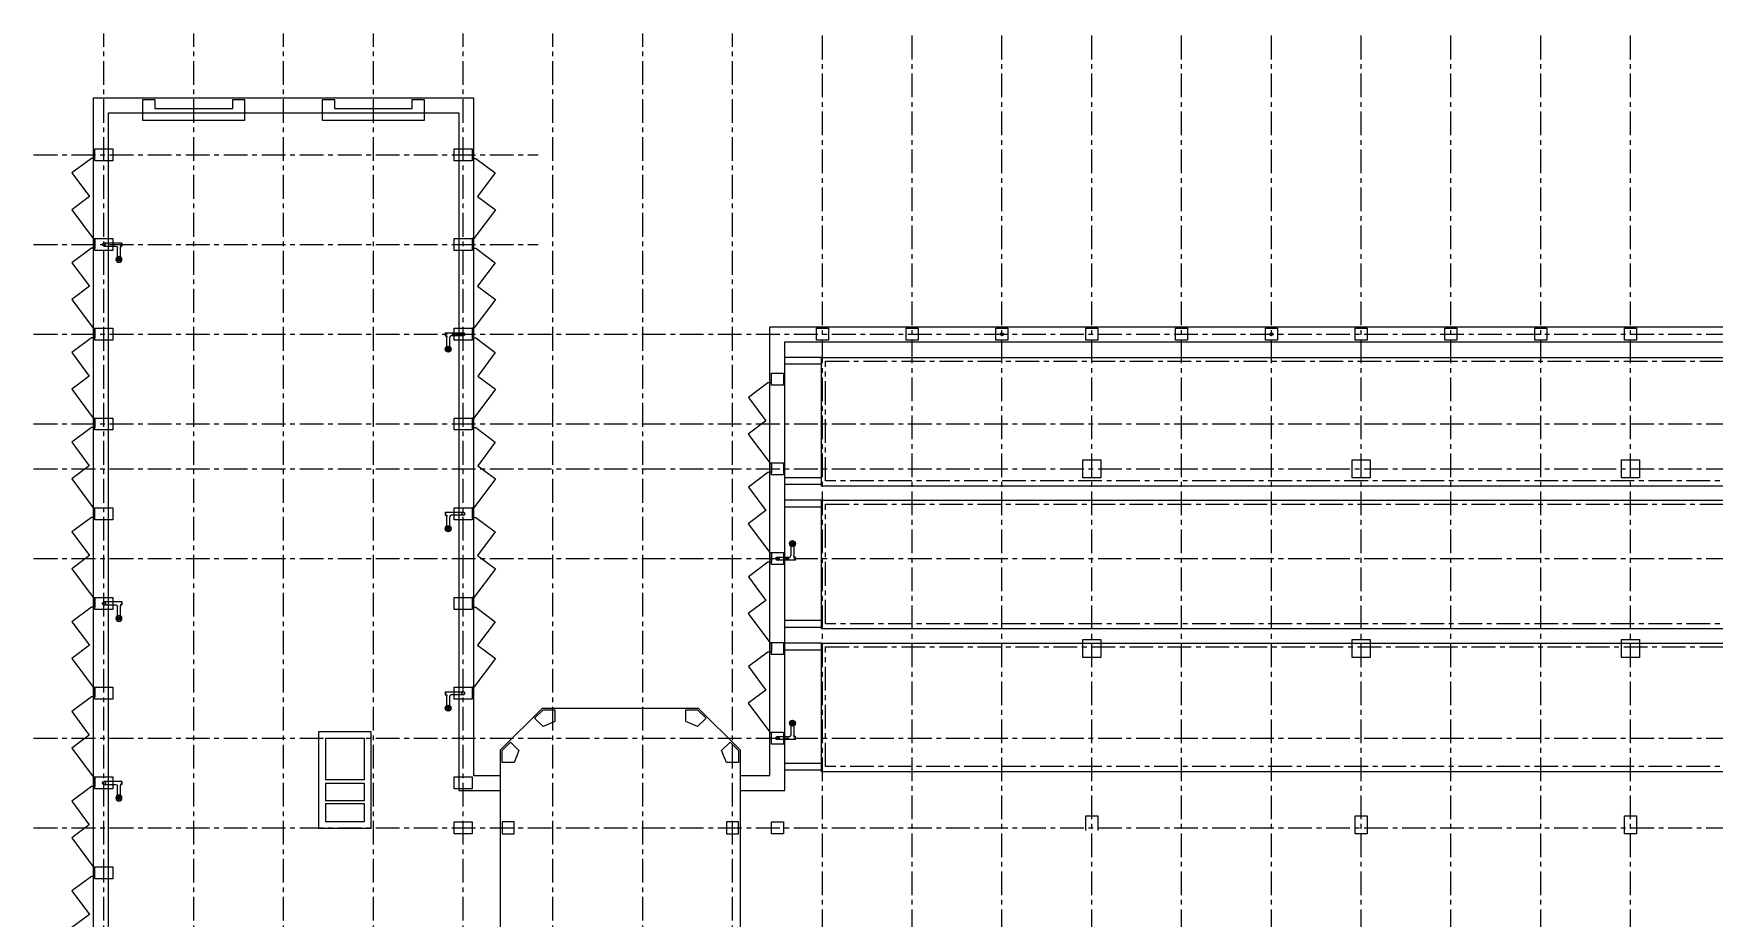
# Model space of a CAD drawing. Header units: millimetres. Extents: x -2031 to 95669, y -84053 to 2212.
# Drawn here: x -2031 to 54119, y -27365 to 2212 of the extents above; entities that cross this region are included whole.
import ezdxf

# ---------------------------------------------------------------- set-up
doc = ezdxf.new("R2010")
doc.units = ezdxf.units.MM
doc.header["$LTSCALE"] = 25
doc.header["$MEASUREMENT"] = 0
doc.linetypes.add('PCENTRE', pattern=[50.8, 31.75, -6.35, 6.35, -6.35])
doc.linetypes.add('PCENTRE2', pattern=[28.575, 19.05, -3.175, 3.175, -3.175])
for name, color, linetype in [('Boundaries_and_building_grids', 140, 'PCENTRE2'), ('COLUMNS_P5', 5, 'Continuous'), ('Roofs', 7, 'Continuous')]:
    doc.layers.add(name, color=color, linetype=linetype)

# ---------------------------------------------------------------- blocks, each defined once
blk = doc.blocks.new('OffSetFullbore')
at = {"layer": 'Roofs', "linetype": 'Continuous'}
h = blk.add_hatch(dxfattribs=at)
h.set_pattern_fill('lines', color=256, scale=6.25, style=0)
h.set_pattern_definition([(0, (-14818.7696, 134.024), (0, 6.25), [])])
h.paths.add_polyline_path([(-550, -500, -1), (-450, -500, -1)])
at = {"layer": 'Roofs', "linetype": 'Continuous', "lineweight": -3}
for p, q in [((-600, 50), (0, 50)), ((-600, 50), (-600, -50)), ((-590, 50), (-590, -50)), ((-600, -50), (-541, -50)), ((-550, -500), (-550, -100)), ((-450, -500), (-450, -100)), ((0, -50), (-400, -50))]:
    blk.add_line(p, q, dxfattribs=at)
at = {"layer": 'Roofs', "linetype": 'Continuous'}
for radius in [100, 93.8, 50, 50]:
    blk.add_circle((-500, -500), radius, dxfattribs=at)
at = {"layer": 'Roofs', "linetype": 'Continuous', "lineweight": -3}
for centre, radius, start, end in [((0, 0), 50, 270, 90), ((-400, -100), 150, 160.5288, 180), ((-400, -100), 50, 90, 180)]:
    blk.add_arc(centre, radius, start, end, dxfattribs=at)

msp = doc.modelspace()

# ---------------------------------------------------------------- linework, layer by layer
at = {"layer": 'Boundaries_and_building_grids', "color": 140, "linetype": 'PCENTRE', "lineweight": -3}
for p, q in [((319, -71888), (319, 2212)), ((3319, -71888), (3319, 2212)), ((6319, -71888), (6319, 2212)), ((9319, -71888), (9319, 2212)), ((12319, -71888), (12319, 2212)), ((15319, -71888), (15319, 2212)), ((18319, -71888), (18319, 2212)), ((21319, -71888), (21319, 2212)), ((24319, -77388), (24319, 2212)), ((27319, -77388), (27319, 2212)), ((30319, -77388), (30319, 2212)), ((33319, -77388), (33319, 2212)), ((36319, -77388), (36319, 2212)), ((39319, -77388), (39319, 2212)), ((42319, -77388), (42319, 2212)), ((45319, -77388), (45319, 2212)), ((48319, -77388), (48319, 2212)), ((51319, -77388), (51319, 2212)), ((-2031, -1838), (14819, -1838)), ((-2031, -4838), (14819, -4838)), ((-2031, -7838), (95669, -7838)), ((-2031, -10838), (95669, -10838)), ((-2031, -12338), (95669, -12338)), ((-2031, -15338), (95669, -15338)), ((-2031, -21338), (95669, -21338)), ((-2031, -24338), (95669, -24338))]:
    msp.add_line(p, q, dxfattribs=at)
at = {"layer": 'COLUMNS_P5', "linetype": 'Continuous'}
for points in [[(1619, 12), (2019, 12), (2019, -288), (3319, -288), (4619, -288), (4619, 12), (5019, 12), (5019, -688), (3319, -688), (1619, -688)], [(8019, -288), (9329, -288), (10619, -288), (10619, 12), (11019, 12), (11019, -688), (7619, -688), (7619, 12), (8019, 12)], [(15386, -20788), (14986, -20953), (14703, -20670), (14986, -20388), (15386, -20388)], [(20152, -20953), (19752, -20788), (19752, -20388), (20152, -20388), (20434, -20670)], [(14184, -21755), (14019, -22155), (13619, -22155), (13619, -21755), (13902, -21472)], [(20953, -21755), (21236, -21472), (21519, -21755), (21519, -22155), (21119, -22155)], [(13619, -24538), (14019, -24538), (14019, -24138), (13619, -24138)]]:
    msp.add_lwpolyline(points, close=True, dxfattribs=at)
for points in [[(19, -2038), (19, -1638), (619, -1638), (619, -2038), (19, -2038)], [(12019, -2038), (12019, -1638), (12619, -1638), (12619, -2038), (12019, -2038)], [(19, -5038), (19, -4638), (619, -4638), (619, -5038), (19, -5038)], [(12019, -5038), (12019, -4638), (12619, -4638), (12619, -5038), (12019, -5038)], [(19, -8038), (19, -7638), (619, -7638), (619, -8038), (19, -8038)], [(12019, -8038), (12019, -7638), (12619, -7638), (12619, -8038), (12019, -8038)], [(24519, -8038), (24119, -8038), (24119, -7638), (24519, -7638), (24519, -8038)], [(27519, -8038), (27119, -8038), (27119, -7638), (27519, -7638), (27519, -8038)], [(30519, -8038), (30119, -8038), (30119, -7638), (30519, -7638), (30519, -8038)], [(33519, -8038), (33119, -8038), (33119, -7638), (33519, -7638), (33519, -8038)], [(36519, -8038), (36119, -8038), (36119, -7638), (36519, -7638), (36519, -8038)], [(39519, -8038), (39119, -8038), (39119, -7638), (39519, -7638), (39519, -8038)], [(42519, -8038), (42119, -8038), (42119, -7638), (42519, -7638), (42519, -8038)], [(45519, -8038), (45119, -8038), (45119, -7638), (45519, -7638), (45519, -8038)], [(48519, -8038), (48119, -8038), (48119, -7638), (48519, -7638), (48519, -8038)], [(51519, -8038), (51119, -8038), (51119, -7638), (51519, -7638), (51519, -8038)], [(23019, -9538), (22619, -9538), (22619, -9138), (23019, -9138), (23019, -9538)], [(19, -11038), (19, -10638), (619, -10638), (619, -11038), (19, -11038)], [(12019, -11038), (12019, -10638), (12619, -10638), (12619, -11038), (12019, -11038)], [(23019, -12538), (22619, -12538), (22619, -12138), (23019, -12138), (23019, -12538)], [(33619, -12638), (33019, -12638), (33019, -12038), (33619, -12038), (33619, -12638)], [(42619, -12638), (42019, -12638), (42019, -12038), (42619, -12038), (42619, -12638)], [(51619, -12638), (51019, -12638), (51019, -12038), (51619, -12038), (51619, -12638)], [(19, -14038), (19, -13638), (619, -13638), (619, -14038), (19, -14038)], [(12019, -14038), (12019, -13638), (12619, -13638), (12619, -14038), (12019, -14038)], [(23019, -15538), (22619, -15538), (22619, -15138), (23019, -15138), (23019, -15538)], [(19, -17038), (19, -16638), (619, -16638), (619, -17038), (19, -17038)], [(12019, -17038), (12019, -16638), (12619, -16638), (12619, -17038), (12019, -17038)], [(23019, -18538), (22619, -18538), (22619, -18138), (23019, -18138), (23019, -18538)], [(33619, -18638), (33019, -18638), (33019, -18038), (33619, -18038), (33619, -18638)], [(42619, -18638), (42019, -18638), (42019, -18038), (42619, -18038), (42619, -18638)], [(51619, -18638), (51019, -18638), (51019, -18038), (51619, -18038), (51619, -18638)], [(19, -20038), (19, -19638), (619, -19638), (619, -20038), (19, -20038)], [(12019, -20038), (12019, -19638), (12619, -19638), (12619, -20038), (12019, -20038)], [(23019, -21538), (22619, -21538), (22619, -21138), (23019, -21138), (23019, -21538)], [(19, -23038), (19, -22638), (619, -22638), (619, -23038), (19, -23038)], [(12019, -23038), (12019, -22638), (12619, -22638), (12619, -23038), (12019, -23038)], [(12019, -24538), (12019, -24138), (12619, -24138), (12619, -24538), (12019, -24538)], [(21519, -24138), (21119, -24138), (21119, -24538), (21519, -24538), (21519, -24138)], [(23019, -24538), (22619, -24538), (22619, -24138), (23019, -24138), (23019, -24538)], [(33119, -24428), (33119, -23938), (33519, -23938), (33519, -24428)], [(42519, -24538), (42119, -24538), (42119, -23938), (42519, -23938), (42519, -24538)], [(51519, -24538), (51119, -24538), (51119, -23938), (51519, -23938), (51519, -24538)], [(19, -26038), (19, -25638), (619, -25638), (619, -26038), (19, -26038)]]:
    msp.add_lwpolyline(points, dxfattribs=at)
at = {"layer": 'COLUMNS_P5', "linetype": 'Continuous', "lineweight": -3}
for centre in [(319, -4838), (12319, -7838), (30319, -7838), (39319, -7838), (12319, -13838), (22819, -15338), (319, -16838), (12319, -19838), (22819, -21338), (319, -22838)]:
    msp.add_circle(centre, 50, dxfattribs=at)
at = {"layer": 'Roofs', "linetype": 'Continuous'}
for p, q in [((-31, -69738), (-31, 62)), ((-31, 62), (12669, 62)), ((12669, 62), (12669, -22588)), ((22569, -22588), (22569, -7588)), ((22569, -7588), (71069, -7588)), ((13569, -21734), (14965, -20338)), ((14965, -20338), (20172, -20338)), ((20172, -20338), (21569, -21734)), ((9019, -21353), (7719, -21353)), ((7719, -21353), (7719, -22738)), ((9019, -22738), (9019, -21353)), ((13569, -31441), (13569, -21734)), ((21569, -21734), (21569, -31441)), ((7719, -22853), (7719, -23438)), ((9019, -23438), (9019, -22853)), ((12669, -22588), (13569, -22588)), ((7719, -23538), (7719, -24123)), ((9019, -24123), (9019, -23538)), ((7719, -24123), (9019, -24123))]:
    msp.add_line(p, q, dxfattribs=at)
at = {"layer": 'Roofs', "linetype": 'Continuous', "lineweight": -3}
for p, q in [((469, -69238), (469, -438)), ((469, -438), (12169, -438)), ((12169, -438), (12169, -23088)), ((23069, -23088), (23069, -8088)), ((23069, -8088), (70569, -8088)), ((24294, -8613), (23069, -8613)), ((24294, -8843), (23069, -8843)), ((24294, -8613), (69344, -8613)), ((24294, -12913), (24294, -8613)), ((24294, -12633), (23069, -12633)), ((24294, -12863), (23069, -12863)), ((69344, -12913), (24294, -12913)), ((24294, -13388), (23069, -13388)), ((24294, -13388), (69344, -13388)), ((24294, -17688), (24294, -13388)), ((24294, -13618), (23069, -13618)), ((24294, -17408), (23069, -17408)), ((24294, -17638), (23069, -17638)), ((69344, -17688), (24294, -17688)), ((24294, -18163), (23069, -18163)), ((24294, -18393), (23069, -18393)), ((24294, -18163), (69344, -18163)), ((24294, -22463), (24294, -18163)), ((9249, -21123), (7489, -21123)), ((7489, -21123), (7489, -24353)), ((9249, -24353), (9249, -21123)), ((24294, -22183), (23069, -22183)), ((24294, -22413), (23069, -22413)), ((9019, -22738), (7719, -22738)), ((9019, -22853), (7719, -22853)), ((21569, -22588), (22569, -22588)), ((69344, -22463), (24294, -22463)), ((9019, -23438), (7719, -23438)), ((9019, -23538), (7719, -23538)), ((12169, -23088), (13569, -23088)), ((21569, -23088), (23069, -23088)), ((7489, -24353), (9249, -24353))]:
    msp.add_line(p, q, dxfattribs=at)
at = {"layer": 'Roofs', "linetype": 'PCENTRE', "lineweight": -3}
for p, q in [((24419, -8738), (69219, -8738)), ((24419, -12738), (24419, -8738)), ((69219, -12738), (24419, -12738)), ((24419, -13513), (69219, -13513)), ((24419, -17513), (24419, -13513)), ((69219, -17513), (24419, -17513)), ((24419, -18288), (69219, -18288)), ((24419, -22288), (24419, -18288)), ((69219, -22288), (24419, -22288))]:
    msp.add_line(p, q, dxfattribs=at)
at = {"layer": 'Roofs', "linetype": 'Continuous', "lineweight": -3}
for points in [[(19, -1960), (-101, -1960), (-752, -2447), (-165, -3232), (-757, -3674), (-37, -4638), (19, -4638), (19, -4960), (-101, -4960), (-752, -5447), (-165, -6232), (-757, -6674), (-37, -7638), (19, -7638), (19, -7960), (-101, -7960), (-752, -8447), (-170, -9236), (-757, -9674), (-37, -10638), (19, -10638), (19, -10960), (-101, -10960), (-752, -11447), (-170, -12236), (-757, -12674), (-37, -13638), (19, -13638)], [(12619, -1960), (12738, -1960), (13390, -2447), (12803, -3232), (13394, -3674), (12674, -4638), (12619, -4638), (12619, -4960), (12738, -4960), (13390, -5447), (12803, -6232), (13394, -6674), (12674, -7638), (12619, -7638), (12619, -7960), (12738, -7960), (13390, -8447), (12807, -9236), (13394, -9674), (12674, -10638), (12619, -10638), (12619, -10960), (12738, -10960), (13390, -11447), (12807, -12236), (13394, -12674), (12674, -13638), (12619, -13638)], [(22619, -9460), (22499, -9460), (21848, -9947), (22435, -10732), (21843, -11174), (22563, -12138), (22619, -12138), (22619, -12460), (22499, -12460), (21848, -12947), (22435, -13732), (21843, -14174), (22563, -15138), (22619, -15138), (22619, -15460), (22499, -15460), (21848, -15947), (22430, -16736), (21843, -17174), (22563, -18138), (22619, -18138), (22619, -18460), (22499, -18460), (21848, -18947), (22430, -19736), (21843, -20174), (22563, -21138), (22619, -21138)], [(19, -13960), (-101, -13960), (-752, -14447), (-165, -15232), (-757, -15674), (-37, -16638), (19, -16638), (19, -16960), (-101, -16960), (-752, -17447), (-165, -18232), (-757, -18674), (-37, -19638), (19, -19638), (19, -19960), (-101, -19960), (-752, -20447), (-170, -21236), (-757, -21674), (-37, -22638), (19, -22638), (19, -22960), (-101, -22960), (-752, -23447), (-170, -24236), (-757, -24674), (-37, -25638), (19, -25638)], [(12619, -13960), (12738, -13960), (13390, -14447), (12803, -15232), (13394, -15674), (12674, -16638), (12619, -16638), (12619, -16960), (12738, -16960), (13390, -17447), (12803, -18232), (13394, -18674), (12674, -19638), (12619, -19638)], [(19, -25960), (-101, -25960), (-752, -26447), (-165, -27232), (-757, -27674)]]:
    msp.add_lwpolyline(points, dxfattribs=at)

# ---------------------------------------------------------------- block references
at = {"layer": 'Roofs', "linetype": 'Continuous', "lineweight": -3, "xscale": -1}
for p in [(319, -4838), (319, -16838), (319, -22838)]:
    msp.add_blockref('OffSetFullbore', p, dxfattribs=at)
at = {"layer": 'Roofs', "linetype": 'Continuous', "lineweight": -3}
for p, rotation in [((12319, -7838), 360), ((12319, -13838), 360), ((22819, -15338), 180), ((12319, -19838), 360), ((22819, -21338), 180)]:
    msp.add_blockref('OffSetFullbore', p, dxfattribs=dict(at, rotation=rotation))

doc.saveas('drawing.dxf')
